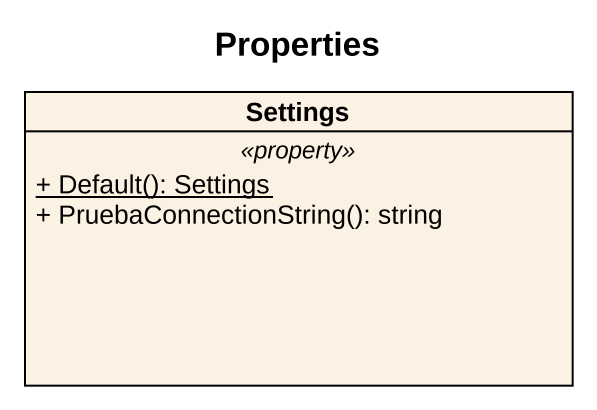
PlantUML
@startuml
title Properties
hide circle
hide empty members
skinparam classAttributeIconSize 0
class Settings {
  .. <<property>> ..
  {static} + Default(): Settings
  + PruebaConnectionString(): string
}
@enduml
